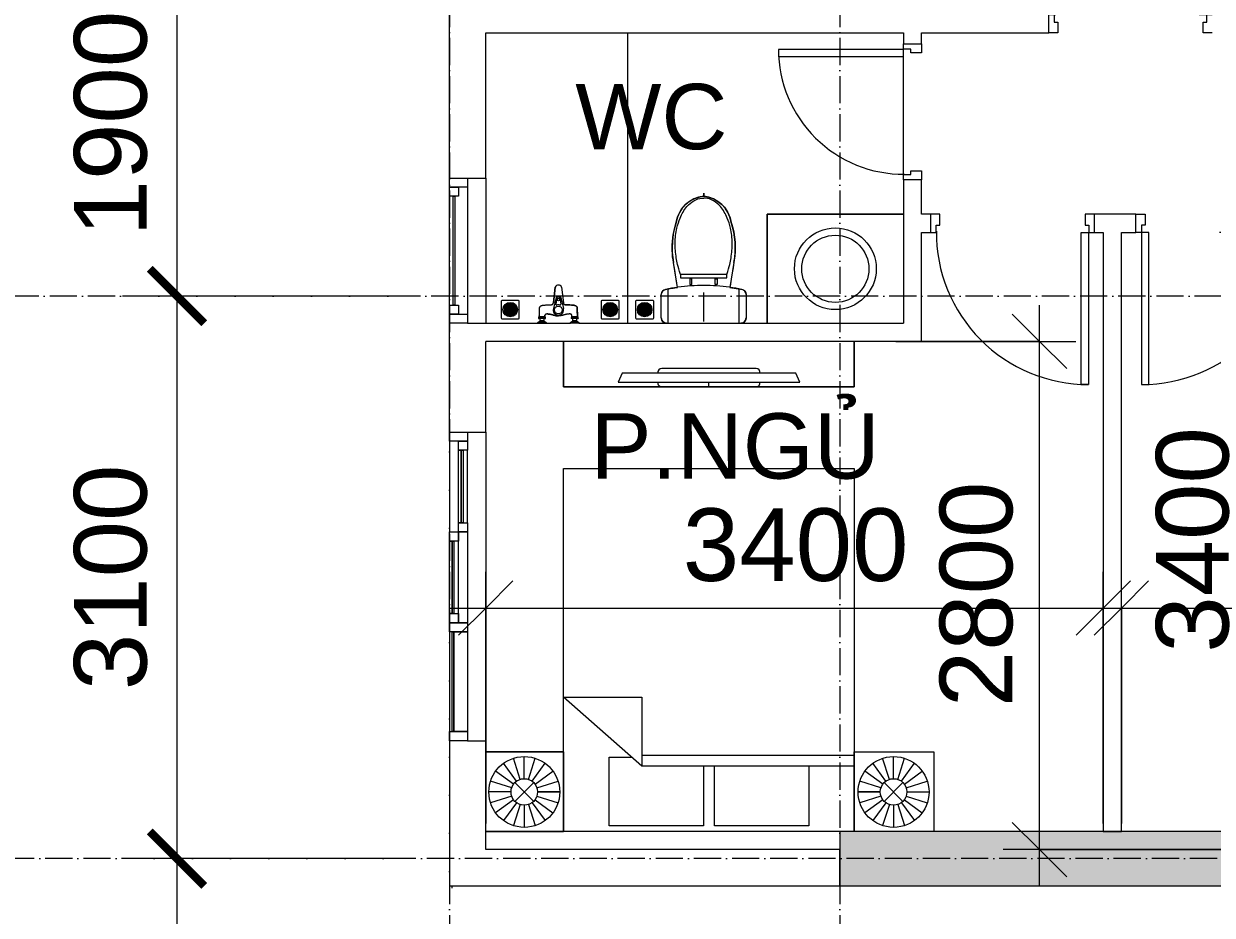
# Model space of a CAD drawing. Header units: millimetres. Extents: x -20215 to 101892, y -17414 to 45470.
# Drawn here: x -10843 to -4299, y 21538 to 26450 of the extents above; entities that cross this region are included whole.
import ezdxf

# ---------------------------------------------------------------- set-up
doc = ezdxf.new("R2010")
doc.units = ezdxf.units.MM
doc.linetypes.add('Grid Line', pattern=[4.2, 3, -0.6, 0, -0.6])
for name, color, linetype, lineweight in [('CHU', 181, 'Continuous', 5), ('CUA', 31, 'Continuous', 9), ('DIM', 1, 'Continuous', 5), ('DIM-200', 1, 'Continuous', 5), ('NET-CAT', 3, 'Continuous', 15), ('NET-THAY', 2, 'Continuous', 9), ('THIET BI', 44, 'Continuous', 5), ('THIET-BI', 44, 'Continuous', 5), ('TRUC', 225, 'Continuous', 5), ('X-COT HAM$0$LC.HA', 8, 'Continuous', 9)]:
    doc.layers.add(name, color=color, linetype=linetype, lineweight=lineweight)
doc.styles.add('Arial_1', font='arial_0.ttf', dxfattribs={"height": 400})
doc.styles.add('Arial_6', font='arial_0.ttf', dxfattribs={"height": 360})
doc.styles.add('TA1', font='arial_0.ttf')
doc.dimstyles.new('D_200_KTx2', dxfattribs={"dimtxt": 400, "dimasz": 300, "dimexe": 300, "dimexo": 300, "dimgap": 160, "dimtad": 1, "dimdec": 0, "dimzin": 9, "dimtxsty": 'TA1', "dimblk": 'ARCHTICK', "dimcen": 1, "dimdle": 300, "dimclrd": 256, "dimclre": 256, "dimclrt": 7, "dimadec": 0, "dimazin": 0, "dimtfac": 1, "dimtdec": 0, "dimtix": 1, "dimtmove": 1, "dimatfit": 3, "dimldrblk": 'ARCHTICK', "dimfxl": 0, "dimtolj": 1, "dimtzin": 0, "dimlwd": -1, "dimlwe": -1, "dimarcsym": 0})
doc.dimstyles.new('Diagonal_-_2mm_Arial', dxfattribs={"dimscale": 304.8, "dimtxt": 408.10376, "dimasz": 0.984252, "dimexe": 0.656168, "dimexo": 4.593176, "dimgap": 0.098425, "dimtad": 1, "dimdec": 0, "dimzin": 0, "dimdsep": 46, "dimtxsty": 'Arial_1', "dimblk1": 'OBLIQUE', "dimblk2": 'OBLIQUE', "dimsah": 1, "dimcen": 0.09, "dimdle": 0.656168, "dimazin": 0, "dimtfac": 1, "dimtdec": 4, "dimtix": 1, "dimtmove": 0, "dimatfit": 3, "dimfxl": 0, "dimtvp": 1, "dimtolj": 1, "dimtzin": 0, "dimlwd": 9, "dimlwe": 9, "dimarcsym": 0})

# ---------------------------------------------------------------- blocks, each defined once
blk = doc.blocks.new('ALC1807-ASCENT PLAZA-KET CAU_rvt-1-MẶT BẰNG TẦNG 4')
at = {"layer": 'X-COT HAM$0$LC.HA'}
h = blk.add_hatch(color=256, dxfattribs=at)
h.dxf.hatch_style = 1
h.paths.add_polyline_path([(-3849.5, 21699.9), (-3849.5, 21999.9), (-6349.5, 21999.9), (-6349.5, 21699.9)])
at = {"ltscale": 1000}
blk.add_lwpolyline([(-3849.5, 21699.9), (-3849.5, 21999.9), (-6349.5, 21999.9), (-6349.5, 21699.9)], close=True, dxfattribs=at)
blk = doc.blocks.new('CUA PHONG NGU - Type 1-1365695-MẶT BẰNG TẦNG 4')
at = {"layer": 'CUA', "lineweight": 5}
for p, q in [((-348.5, 47.7), (-298.5, 47.7)), ((-298.5, 47.7), (-298.5, -11.3)), ((501.5, 47.7), (551.5, 47.7)), ((501.5, -11.3), (501.5, 47.7)), ((-318.5, -52.3), (-348.5, -52.3)), ((-318.5, -11.3), (-318.5, -52.3)), ((-298.5, -11.3), (-318.5, -11.3)), ((521.5, -11.3), (501.5, -11.3)), ((521.5, -52.3), (521.5, -11.3)), ((551.5, -52.3), (521.5, -52.3))]:
    blk.add_line(p, q, dxfattribs=at)
at = {"layer": 'CUA'}
for p, q in [((-277.5, -52.3), (-317.5, -52.3)), ((-317.5, -52.3), (-317.5, -890.3)), ((-277.5, -890.3), (-277.5, -52.3)), ((-317.5, -890.3), (-277.5, -890.3))]:
    blk.add_line(p, q, dxfattribs=at)
at = {"layer": 'CUA', "lineweight": 5}
blk.add_arc((-317.5, -52.3), 838, 270, 0.5, dxfattribs=at)
blk = doc.blocks.new('CUA PHONG NGU - Type 1-1365721-MẶT BẰNG TẦNG 4')
at = {"layer": 'CUA'}
for p, q in [((-317.5, 890.3), (-277.5, 890.3)), ((-317.5, 52.3), (-317.5, 890.3)), ((-277.5, 890.3), (-277.5, 52.3)), ((-277.5, 52.3), (-317.5, 52.3))]:
    blk.add_line(p, q, dxfattribs=at)
at = {"layer": 'CUA', "lineweight": 5}
for p, q in [((-318.5, 52.3), (-348.5, 52.3)), ((-318.5, 11.3), (-318.5, 52.3)), ((-298.5, 11.3), (-318.5, 11.3)), ((-298.5, -47.7), (-298.5, 11.3)), ((521.5, 11.3), (501.5, 11.3)), ((501.5, 11.3), (501.5, -47.7)), ((551.5, 52.3), (521.5, 52.3)), ((521.5, 52.3), (521.5, 11.3)), ((-348.5, -47.7), (-298.5, -47.7)), ((501.5, -47.7), (551.5, -47.7))]:
    blk.add_line(p, q, dxfattribs=at)
blk.add_arc((-317.5, 52.3), 838, 359.5, 90, dxfattribs=at)
blk = doc.blocks.new('CUA WC - Type 1-1365100-MẶT BẰNG TẦNG 4')
at = {"layer": 'CUA', "lineweight": 5}
for p, q in [((-273.5, 47.7), (-223.5, 47.7)), ((-223.5, 47.7), (-223.5, -11.3)), ((426.5, 47.7), (476.5, 47.7)), ((426.5, -11.3), (426.5, 47.7)), ((-243.5, -52.3), (-273.5, -52.3)), ((-243.5, -11.3), (-243.5, -52.3)), ((-223.5, -11.3), (-243.5, -11.3)), ((446.5, -11.3), (426.5, -11.3)), ((446.5, -52.3), (446.5, -11.3)), ((476.5, -52.3), (446.5, -52.3))]:
    blk.add_line(p, q, dxfattribs=at)
at = {"layer": 'CUA'}
for p, q in [((-202.5, -52.3), (-242.5, -52.3)), ((-242.5, -52.3), (-242.5, -740.3)), ((-202.5, -740.3), (-202.5, -52.3)), ((-242.5, -740.3), (-202.5, -740.3))]:
    blk.add_line(p, q, dxfattribs=at)
at = {"layer": 'CUA', "lineweight": 5}
blk.add_arc((-242.5, -52.3), 688, 270, 0.5, dxfattribs=at)
blk = doc.blocks.new('X-PHONG NGU 2 - X-PHONG NGU 2_Recovery_ 2-1759955-MẶT BẰNG TẦNG 4')
at = {"layer": 'CUA'}
for p, q in [((-850, 100), (-800, 100)), ((-850, 0), (-850, 100)), ((-800, 100), (-800, 0)), ((-250, 100), (-800, 100)), ((-800, 85), (-250, 85)), ((-800, 75), (-800, 85)), ((-250, 75), (-800, 75)), ((-800, 75), (-250, 75)), ((-800, 0), (-800, 75)), ((-250, 100), (-200, 100)), ((-250, 0), (-250, 100)), ((-250, 85), (-250, 75)), ((-250, 75), (-250, 0)), ((-200, 100), (-150, 100)), ((-200, 50), (-200, 100)), ((-200, 100), (-200, 0)), ((-150, 100), (250, 100)), ((-150, 85), (-150, 100)), ((-150, 100), (-150, 50)), ((-150, 85), (250, 85)), ((-150, 75), (-150, 85)), ((250, 85), (-150, 85)), ((250, 75), (-150, 75)), ((250, 100), (250, 85)), ((250, 100), (300, 100)), ((250, 50), (250, 100)), ((250, 85), (250, 75)), ((300, 100), (300, 50)), ((800, 100), (300, 100)), ((800, 100), (850, 100)), ((800, 0), (800, 100)), ((850, 100), (850, 0)), ((-800, 0), (-850, 0)), ((-250, 0), (-800, 0)), ((-200, 0), (-250, 0)), ((-200, 50), (300, 50)), ((-200, 0), (-200, 50)), ((-150, 50), (-200, 50)), ((300, 0), (-200, 0)), ((300, 50), (250, 50)), ((300, 50), (300, 0)), ((300, 50), (350, 50)), ((300, 0), (300, 50)), ((350, 0), (300, 0)), ((350, 50), (750, 50)), ((350, 35), (350, 50)), ((350, 50), (350, 0)), ((350, 35), (750, 35)), ((350, 25), (350, 35)), ((750, 35), (350, 35)), ((750, 25), (350, 25)), ((350, 0), (750, 0)), ((750, 50), (750, 35)), ((750, 50), (800, 50)), ((750, 0), (750, 50)), ((750, 35), (750, 25)), ((800, 0), (750, 0)), ((800, 50), (800, 0)), ((850, 0), (800, 0))]:
    blk.add_line(p, q, dxfattribs=at)
blk = doc.blocks.new('X-PHONG WC - X-PHONG WC 2-1722874-MẶT BẰNG TẦNG 4')
at = {"layer": 'CUA'}
for p, q in [((-400, 0), (-350, 0)), ((-400, -100), (-400, 0)), ((-400, 0), (400, 0)), ((-400, -100), (-400, 0)), ((-350, 0), (-350, -100)), ((350, 0), (400, 0)), ((350, -100), (350, 0)), ((400, 0), (400, -100)), ((400, 0), (400, -100)), ((-350, -50), (-300, -50)), ((-350, -100), (-350, -50)), ((-300, -50), (-300, -100)), ((300, -50), (350, -50)), ((300, -100), (300, -50)), ((350, -50), (350, -100)), ((-350, -100), (-400, -100)), ((400, -100), (-400, -100)), ((-300, -100), (-350, -100)), ((-300, -70), (300, -70)), ((-300, -80), (-300, -70)), ((300, -80), (-300, -80)), ((300, -70), (300, -80)), ((350, -100), (300, -100)), ((400, -100), (350, -100))]:
    blk.add_line(p, q, dxfattribs=at)
blk = doc.blocks.new('X-GIUONG - X-GIUONG 1-1365948-MẶT BẰNG TẦNG 4')
at = {"layer": 'THIET BI'}
for p, q in [((-800, 2000), (800, 2000)), ((-800, 0), (-800, 2000)), ((-800, 0), (-800, 2000)), ((-800, 2000), (800, 2000)), ((800, 2000), (800, 0)), ((800, 2000), (800, 0)), ((-800, 740), (-370, 740)), ((-370, 360), (-800, 740)), ((-370, 740), (-370, 360)), ((-1229, 439), (-800, 439)), ((-800, 439), (-1229, 439)), ((-1039.2, 287), (-1076.9, 402.9)), ((-1016.6, 290.5), (-1016.6, 412.5)), ((-993.9, 287), (-956.3, 402.9)), ((-800, 439), (-800, 0)), ((-800, 0), (-800, 439)), ((-550, 410), (-420, 410)), ((-550, 30), (-550, 410)), ((-370, 420), (800, 420)), ((800, 439), (1239, 439)), ((800, 0), (800, 439)), ((800, 439), (1239, 439)), ((800, 0), (800, 439)), ((993.9, 287), (956.3, 402.9)), ((1016.6, 290.5), (1016.6, 412.5)), ((1039.2, 287), (1076.9, 402.9)), ((1239, 439), (1239, 0)), ((1239, 439), (1239, 0)), ((-1075.8, 260.4), (-1174.4, 332.1)), ((-1059.6, 276.6), (-1131.2, 375.2)), ((-973.5, 276.6), (-901.9, 375.2)), ((-957.4, 260.4), (-858.7, 332.1)), ((800, 360), (-370, 360)), ((-30, 360), (-30, 30)), ((30, 30), (30, 360)), ((550, 360), (550, 30)), ((957.4, 260.4), (858.7, 332.1)), ((973.5, 276.6), (901.9, 375.2)), ((1059.6, 276.6), (1131.2, 375.2)), ((1075.8, 260.4), (1174.4, 332.1)), ((-1086.1, 240), (-1202.1, 277.7)), ((-1068.3, 269.1), (-964.8, 165.6)), ((-1068.3, 165.6), (-964.8, 269.1)), ((-947, 240), (-831, 277.7)), ((947, 240), (831, 277.7)), ((1068.3, 269.1), (964.8, 165.6)), ((1068.3, 165.6), (964.8, 269.1)), ((1086.1, 240), (1202.1, 277.7)), ((-1089.7, 217.4), (-1211.7, 217.4)), ((-943.4, 217.4), (-821.4, 217.4)), ((-821.4, 217.4), (-943.4, 217.4)), ((943.4, 217.4), (821.4, 217.4)), ((821.4, 217.4), (943.4, 217.4)), ((1089.7, 217.4), (1211.7, 217.4)), ((-1086.1, 194.8), (-1202.1, 157.1)), ((-1075.8, 174.4), (-1174.4, 102.7)), ((-1059.6, 158.2), (-1131.2, 59.5)), ((-1039.2, 147.8), (-1076.9, 31.8)), ((-1016.6, 144.2), (-1016.6, 22.2)), ((-993.9, 147.8), (-956.3, 31.8)), ((-973.5, 158.2), (-901.9, 59.5)), ((-957.4, 174.4), (-858.7, 102.7)), ((-947, 194.8), (-831, 157.1)), ((947, 194.8), (831, 157.1)), ((957.4, 174.4), (858.7, 102.7)), ((973.5, 158.2), (901.9, 59.5)), ((993.9, 147.8), (956.3, 31.8)), ((1016.6, 144.2), (1016.6, 22.2)), ((1039.2, 147.8), (1076.9, 31.8)), ((1059.6, 158.2), (1131.2, 59.5)), ((1075.8, 174.4), (1174.4, 102.7)), ((1086.1, 194.8), (1202.1, 157.1)), ((-800, 0), (-1229, 0)), ((-1229, 0), (-800, 0)), ((721, 0), (-800, 0)), ((721, 0), (-800, 0)), ((-30, 30), (-550, 30)), ((550, 30), (30, 30))]:
    blk.add_line(p, q, dxfattribs=at)
for centre, radius in [((-1016.6, 217.4), 195.1), ((1016.6, 217.4), 195.1), ((-1016.6, 217.4), 73.2), ((1016.6, 217.4), 73.2)]:
    blk.add_circle(centre, radius, dxfattribs=at)
blk = doc.blocks.new('X-TV - X-TV 3-1732817-MẶT BẰNG TẦNG 4')
at = {"layer": 'THIET BI'}
for p, q in [((0, -250), (0, 0)), ((0, 0), (0, -250)), ((1600, 0), (1600, -250)), ((1600, -250), (1600, 0)), ((322.5, -175), (300, -225)), ((1277.5, -175), (322.5, -175)), ((1060, -150), (540, -150)), ((1300, -225), (1277.5, -175)), ((1600, -250), (0, -250)), ((0, -250), (1600, -250)), ((300, -225), (1300, -225)), ((540, -250), (1060, -250)), ((800, -250), (800, -225))]:
    blk.add_line(p, q, dxfattribs=at)
for centre, start_param, end_param in [((540, -175), 0, 1.570796), ((1060, -175), 4.712389, 6.283185), ((540, -225), 1.570796, 3.141593), ((1060, -225), 3.141593, 4.712389)]:
    blk.add_ellipse(centre, major_axis=(0, 25), ratio=0.9, start_param=start_param, end_param=end_param, dxfattribs=at)
blk = doc.blocks.new('X-XI1 - X-XI-1384147-MẶT BẰNG TẦNG 4')
at = {"layer": 'THIET-BI'}
for p, q in [((-100.2, 653.8), (-87.5, 664.8)), ((-87.5, 664.8), (-69.9, 676.9)), ((-69.9, 676.9), (-49.6, 687.2)), ((-49.6, 687.2), (-19.9, 696.9)), ((-19.9, 696.9), (0, 700.2)), ((0, 717.2), (0, 712.5)), ((0, 716.9), (0, 717.2)), ((0, 710.2), (0, 716.9)), ((0, 702.7), (0, 715.9)), ((0, 712.5), (0, 700.2)), ((0, 700.3), (0, 710.2)), ((0, 700.2), (0, 702.7)), ((0, 700.2), (34.6, 692.9)), ((34.6, 692.9), (60.8, 681.9)), ((60.8, 681.9), (86, 665.9)), ((86, 665.9), (100.2, 653.8)), ((-143.5, 587), (-131.8, 612.8)), ((-131.8, 612.8), (-121.7, 628.9)), ((-121.7, 628.9), (-100.2, 653.8)), ((100.2, 653.8), (114.1, 638.9)), ((114.1, 638.9), (131.6, 613.2)), ((131.6, 613.2), (145.5, 581)), ((-161.1, 520.9), (-151.4, 555.9)), ((-151.4, 555.9), (-143.5, 587)), ((145.5, 581), (151.4, 555.9)), ((151.4, 555.9), (155.1, 543.7)), ((155.1, 543.7), (161.7, 518.5)), ((-172.5, 446.5), (-169.6, 474.8)), ((-169.6, 474.8), (-166.5, 495.3)), ((-166.5, 495.3), (-161.1, 520.9)), ((161.7, 518.5), (165.2, 502.3)), ((165.2, 502.3), (172.5, 446.5)), ((-173.5, 402.2), (-173.1, 436.1)), ((-172.5, 383), (-173.5, 402.2)), ((-173.1, 436.1), (-172.5, 446.5)), ((173.2, 395.8), (171.6, 371)), ((172.5, 446.5), (173.5, 426.5)), ((173.5, 426.5), (173.2, 395.8)), ((-171, 365.1), (-172.5, 383)), ((-168.9, 349), (-171, 365.1)), ((-164.6, 322), (-168.9, 349)), ((-143.8, 197.5), (-166.7, 335.2)), ((-143.8, 197.5), (-166.7, 335.2)), ((166.7, 335.2), (143.8, 197.5)), ((166.7, 335.2), (143.8, 197.5)), ((166.7, 335.2), (161.7, 304.9)), ((171.6, 371), (166.7, 335.2)), ((-161.5, 303.8), (-164.6, 322)), ((-157.7, 280.9), (-161.5, 303.8)), ((-155.3, 266.3), (-157.7, 280.9)), ((-147.8, 221.1), (-155.3, 266.3)), ((-8.6, 267.8), (-127.7, 267.8)), ((-127.7, 267.8), (-127.7, 249.9)), ((127.7, 267.8), (-8.6, 267.8)), ((127.7, 249.9), (127.7, 267.8)), ((157.2, 277.8), (151.8, 245.3)), ((161.7, 304.9), (157.2, 277.8)), ((-168, 193.8), (-149.9, 196.6)), ((-149.9, 196.6), (-143.8, 197.5)), ((-143.8, 197.5), (-147.8, 221.1)), ((-127.7, 249.9), (127.7, 249.9)), ((-76.6, 245), (-76.6, 213.5)), ((-66.1, 245), (-76.6, 245)), ((-76.6, 213.5), (-66.1, 213.5)), ((-66.1, 213.5), (-66.1, 245)), ((64, 245), (74.4, 245)), ((64, 213.5), (64, 245)), ((74.4, 213.5), (64, 213.5)), ((74.4, 245), (74.4, 213.5)), ((146.9, 216.1), (143.8, 197.5)), ((143.8, 197.5), (212.9, 185.5)), ((151.8, 245.3), (146.9, 216.1)), ((-233.2, 157.9), (-232.9, 162.1)), ((-233.2, 29), (-233.2, 157.9)), ((-233.2, 29), (-233.2, 157.9)), ((-233.2, 45), (-233.2, 157.9)), ((-232.9, 162.1), (-231, 169.1)), ((-231, 169.1), (-228, 174.5)), ((-228, 174.5), (-224.2, 178.9)), ((-224.2, 178.9), (-216.9, 183.9)), ((-216.9, 183.9), (-209.4, 186.4)), ((-209.4, 186.4), (-202.4, 187.7)), ((-202.4, 187.7), (-192, 189.7)), ((-194.6, 0), (-194.6, 185.7)), ((-192, 189.7), (-184.2, 191.1)), ((-184.2, 191.1), (-168, 193.8)), ((0, 9.4), (0, 169.7)), ((194.6, 0), (194.6, 186.1)), ((212.9, 185.5), (220.8, 181.7)), ((220.8, 181.7), (226.5, 176.5)), ((226.5, 176.5), (231.9, 166.7)), ((231.9, 166.7), (233.2, 157.9)), ((233.2, 157.9), (233.2, 29)), ((233.2, 157.9), (233.2, 29)), ((233.2, 157.9), (233.2, 29)), ((-233.2, 33.2), (-233.2, 45)), ((-230.6, 16.8), (-233.2, 33.2)), ((-227.9, 12.2), (-230.6, 16.8)), ((-222, 6.1), (-227.9, 12.2)), ((-212.4, 1.2), (-222, 6.1)), ((-204.3, 0), (-212.4, 1.2)), ((215, 2.1), (204.3, 0)), ((219.3, 4.2), (215, 2.1)), ((224.8, 8.5), (219.3, 4.2)), ((227.7, 12), (224.8, 8.5)), ((231.6, 19.3), (227.7, 12)), ((233.2, 29), (231.6, 19.3))]:
    blk.add_line(p, q, dxfattribs=at)
for centre, radius, start, end in [((18.2, 529.6), 171.6, 96.09021, 171.17334), ((18.2, 529.6), 171.6, 96.09021, 171.17334), ((-18.2, 529.6), 171.6, 8.82666, 83.90979), ((-18.2, 529.6), 171.6, 8.82666, 83.90979), ((287.1, 414.4), 460.7, 162.11444, 189.90594), ((287.1, 414.4), 460.7, 162.11444, 189.90594), ((-287.1, 414.4), 460.7, 350.09406, 17.88556), ((-287.1, 414.4), 460.7, 350.09406, 17.88556), ((18.1, -960), 1168.8, 97.96525, 101.22378), ((18.1, -960), 1168.8, 97.96525, 101.22378), ((18.1, -960), 1168.8, 90.83667, 97.85533), ((-16, -957.7), 1166.4, 82.23174, 89.16252), ((-18.1, -960), 1168.8, 78.77622, 82.03475), ((-18.1, -960), 1168.8, 78.77622, 82.03475), ((-204.3, 157.9), 29, 100.14013, 180), ((-204.3, 157.9), 29, 100.14013, 180), ((204.3, 157.9), 29, 0, 79.85987), ((204.3, 157.9), 29, 0, 79.85987), ((-204.3, 29), 29, 180, 270), ((-204.3, 29), 29, 180, 270), ((204.3, 29), 29, 270, 0), ((204.3, 29), 29, 270, 360)]:
    blk.add_arc(centre, radius, start, end, dxfattribs=at)
for points in [[(-127.7, 267.8), (-143.4, 315.6), (-152.2, 364.8), (-160.3, 442.2), (-151, 516.8), (-129.6, 585.3), (-93.5, 652), (-37.5, 689.3), (-2.9, 689.4), (0, 689.4)], [(127.7, 267.8), (143.4, 315.6), (152.2, 364.8), (160.3, 442.2), (151, 516.8), (129.6, 585.3), (93.5, 652), (37.5, 689.3), (2.9, 689.4), (0, 689.4)]]:
    blk.add_open_spline(points, degree=3, knots=[12.724379, 12.724379, 12.724379, 12.724379, 75.096459, 151.912755, 228.70098, 282.501534, 351.034079, 439.49288, 447.51098, 447.51098, 447.51098, 447.51098], dxfattribs=at)
blk = doc.blocks.new('X-LA - X-LA 5-1486796-MẶT BẰNG TẦNG 4')
at = {"layer": 'THIET-BI'}
for p, q in [((-375, 600), (375, 600)), ((-375, 0), (-375, 600)), ((375, 600), (-375, 600)), ((-375, 600), (-375, 0))]:
    blk.add_line(p, q, dxfattribs=at)
for radius in [225, 185]:
    blk.add_circle((0, 300), radius, dxfattribs=at)
blk = doc.blocks.new('X-SEN - X-SEN-1365543-MẶT BẰNG TẦNG 4')
at = {"layer": 'THIET-BI'}
for p, q in [((-27.3, 113.1), (-17.5, 199.2)), ((-17.5, 199.2), (-27.3, 113.1)), ((17.5, 199.2), (27.3, 113.1)), ((17.5, 199.2), (27.3, 113.1)), ((-12.9, 141.7), (-27.6, 80.8)), ((-7.7, 139.6), (-13.8, 105.5)), ((7.7, 139.6), (13.8, 105.5)), ((12.9, 141.7), (27.6, 80.8)), ((-112.5, 3.8), (-99.9, 12.6)), ((-112.5, 3.8), (-99.9, 12.6)), ((-112.5, 0), (-112.5, 3.8)), ((-112.5, 3.8), (-112.5, 0)), ((-67.5, 3.8), (-112.5, 3.8)), ((-67.5, 0), (-112.5, 0)), ((-112.5, 0), (-67.5, 0)), ((-107.2, 34.3), (-105.1, 34.3)), ((-107.2, 34.3), (-72.8, 34.3)), ((-99.9, 25.3), (-107.2, 25.3)), ((-72.8, 25.3), (-107.2, 25.3)), ((-105.1, 34.3), (-105.1, 37.2)), ((-105.1, 37.2), (-74.9, 37.2)), ((-105.1, 34.3), (-105.1, 37.2)), ((-74.9, 34.3), (-105.1, 34.3)), ((-99.9, 12.6), (-99.9, 25.3)), ((-99.9, 12.6), (-99.9, 25.3)), ((-99.9, 12.6), (-80.1, 12.6)), ((-80.1, 12.6), (-99.9, 12.6)), ((-80.1, 25.3), (-80.1, 12.6)), ((-72.8, 25.3), (-80.1, 25.3)), ((-80.1, 25.3), (-80.1, 12.6)), ((-80.1, 12.6), (-67.5, 3.8)), ((-80.1, 12.6), (-67.5, 3.8)), ((-74.9, 37.2), (-74.9, 34.3)), ((-74.9, 37.2), (-74.9, 34.3)), ((-74.9, 34.3), (-72.8, 34.3)), ((-67.5, 3.8), (-67.5, 0)), ((-67.5, 0), (-67.5, 3.8)), ((67.5, 3.8), (80.1, 12.6)), ((67.5, 3.8), (80.1, 12.6)), ((67.5, 0), (67.5, 3.8)), ((112.5, 3.8), (67.5, 3.8)), ((67.5, 0), (67.5, 3.8)), ((112.5, 0), (67.5, 0)), ((112.5, 0), (67.5, 0)), ((72.8, 34.3), (74.9, 34.3)), ((72.8, 34.3), (107.2, 34.3)), ((80.1, 25.3), (72.8, 25.3)), ((107.2, 25.3), (72.8, 25.3)), ((74.9, 34.3), (74.9, 37.2)), ((74.9, 37.2), (105.1, 37.2)), ((74.9, 34.3), (74.9, 37.2)), ((105.1, 34.3), (74.9, 34.3)), ((80.1, 12.6), (80.1, 25.3)), ((80.1, 12.6), (80.1, 25.3)), ((99.9, 12.6), (80.1, 12.6)), ((80.1, 12.6), (99.9, 12.6)), ((99.9, 12.6), (80.1, 12.6)), ((99.9, 25.3), (99.9, 12.6)), ((107.2, 25.3), (99.9, 25.3)), ((99.9, 25.3), (99.9, 12.6)), ((99.9, 12.6), (112.5, 3.8)), ((99.9, 12.6), (112.5, 3.8)), ((105.1, 37.2), (105.1, 34.3)), ((105.1, 37.2), (105.1, 34.3)), ((105.1, 34.3), (107.2, 34.3)), ((112.5, 3.8), (112.5, 0)), ((112.5, 3.8), (112.5, 0))]:
    blk.add_line(p, q, dxfattribs=at)
for centre, radius in [((0, 130.1), 7.2), ((0, 73.2), 21.5)]:
    blk.add_circle(centre, radius, dxfattribs=at)
for centre, radius, start, end in [((0, 191), 19.3, 25.0481, 154.9519), ((0, 191), 19.3, 25.0481, 154.9519), ((0, 134.7), 14.7, 28.41441, 151.58559), ((0, 136.6), 8.24, 21.12938, 158.87062), ((-0.4, 73.2), 28.3, 164.33074, 270.74825), ((-9.4, 104.7), 4.5, 169.84444, 285.92966), ((-0.4, 73.2), 28.3, 89.25175, 105.92966), ((0.4, 73.2), 28.3, 74.07034, 90.74825), ((0.4, 73.2), 28.3, 269.25175, 15.66926), ((9.4, 104.7), 4.5, 254.07034, 10.15556), ((-102.9, 29.8), 6.9, 148.02464, 211.97536), ((-102.9, 29.8), 6.9, 148.02464, 211.97536), ((-107.2, 32.5), 1.8, 90, 148.02464), ((-107.2, 32.5), 1.8, 90, 148.02464), ((-107.2, 27.1), 1.8, 211.97536, 270), ((-107.2, 27.1), 1.8, 211.97536, 270), ((-112.5, 29.8), 6.9, 319.28447, 40.71553), ((-94.4, 29.8), 6.9, 139.28447, 220.71553), ((-85.4, 29.8), 6.9, 319.28447, 40.71553), ((-67.5, 29.8), 6.9, 139.28447, 220.71553), ((-72.8, 32.5), 1.8, 31.97536, 90), ((-72.8, 32.5), 1.8, 31.97536, 90), ((-72.8, 27.1), 1.8, 270, 328.02464), ((-72.8, 27.1), 1.8, 270, 328.02464), ((-77.1, 29.8), 6.9, 328.02464, 31.97536), ((-77.1, 29.8), 6.9, 328.02464, 31.97536), ((77.1, 29.8), 6.9, 148.02464, 211.97536), ((77.1, 29.8), 6.9, 148.02464, 211.97536), ((72.8, 32.5), 1.8, 90, 148.02464), ((72.8, 32.5), 1.8, 90, 148.02464), ((72.8, 27.1), 1.8, 211.97536, 270), ((72.8, 27.1), 1.8, 211.97536, 270), ((67.5, 29.8), 6.9, 319.28447, 40.71553), ((85.6, 29.8), 6.9, 139.28447, 220.71553), ((94.6, 29.8), 6.9, 319.28447, 40.71553), ((112.5, 29.8), 6.9, 139.28447, 220.71553), ((107.2, 32.5), 1.8, 31.97536, 90), ((107.2, 32.5), 1.8, 31.97536, 90), ((107.2, 27.1), 1.8, 270, 328.02464), ((107.2, 27.1), 1.8, 270, 328.02464), ((102.9, 29.8), 6.9, 328.02464, 31.97536), ((102.9, 29.8), 6.9, 328.02464, 31.97536)]:
    blk.add_arc(centre, radius, start, end, dxfattribs=at)
for points, knots in [([(-105.1, 37.2), (-105.1, 39.1), (-104.9, 42.9), (-104.6, 50.4), (-104.3, 58), (-104.1, 65.5), (-103.9, 70.3), (-103.8, 73.6), (-103.7, 75.5), (-103.7, 76.9), (-103.6, 78.3), (-103.6, 79.5), (-103.6, 80.5), (-103.6, 81.2), (-103.5, 81.8), (-103.5, 82.3), (-103.5, 82.7), (-103.4, 83.3), (-103.3, 84.3), (-103.2, 85.5), (-103.1, 86.6), (-102.8, 87.6), (-102.6, 88.2), (-102.3, 88.9), (-101.9, 89.7), (-101.3, 90.8), (-100.4, 91.9), (-99.2, 93.4), (-97.8, 94.7), (-96.2, 95.8), (-95, 96.6), (-93.7, 97.2), (-92.4, 97.7), (-91.2, 98.1), (-90.3, 98.4), (-89.7, 98.5), (-89.3, 98.6), (-88.8, 98.7), (-88, 98.8), (-86.8, 99), (-85.6, 99.1), (-84.7, 99.1), (-84, 99.2), (-83.3, 99.3), (-82.3, 99.4), (-81.2, 99.5), (-79.7, 99.6), (-76.9, 99.8), (-72.8, 100.2), (-67.2, 100.7), (-61.6, 101.2), (-56, 101.5), (-51.7, 101.8), (-48.8, 101.9), (-47.3, 101.9), (-46.1, 101.9), (-45.1, 102), (-44.4, 102), (-43.6, 102), (-42.6, 102), (-41.4, 102), (-40.1, 102), (-39.3, 102.1), (-38.8, 102.1), (-38.5, 102.2), (-38.1, 102.2), (-37.6, 102.3), (-36.8, 102.4), (-35.6, 102.6), (-34.3, 103), (-33.2, 103.5), (-32.5, 104), (-31.7, 104.6), (-30.5, 105.7), (-29, 107.6), (-27.9, 110.1), (-27.4, 112), (-27.3, 113.1)], [-1, -1, -1, -1, -0.958333, -0.916667, -0.833333, -0.791667, -0.75, -0.729167, -0.71875, -0.708333, -0.697917, -0.6875, -0.682292, -0.677083, -0.671875, -0.669271, -0.666667, -0.661458, -0.65625, -0.645833, -0.635417, -0.630208, -0.625, -0.619792, -0.614583, -0.604167, -0.59375, -0.583333, -0.5625, -0.552083, -0.541667, -0.53125, -0.520833, -0.510417, -0.505208, -0.5, -0.497396, -0.494792, -0.489583, -0.479167, -0.46875, -0.463542, -0.458333, -0.453125, -0.447917, -0.4375, -0.427083, -0.416667, -0.375, -0.333333, -0.291667, -0.25, -0.208333, -0.197917, -0.1875, -0.177083, -0.171875, -0.166667, -0.161458, -0.15625, -0.145833, -0.135417, -0.130208, -0.127604, -0.125, -0.122396, -0.119792, -0.114583, -0.104167, -0.09375, -0.083333, -0.078125, -0.072917, -0.0625, -0.041667, -0.020833, 0, 0, 0, 0]), ([(-105.1, 37.2), (-104.5, 52.3), (-103.9, 68.7), (-103.3, 87.5), (-99.6, 93.9), (-92.4, 98.5), (-72.6, 100.1), (-54, 102.2), (-33.9, 102), (-28.7, 107.4), (-27.8, 111), (-27.3, 113.1)], [0, 0, 0, 0, 45.441328, 49.333631, 56.110562, 66.562664, 73.682324, 114.966912, 125.570438, 129.900151, 136.284558, 136.284558, 136.284558, 136.284558]), ([(27.3, 113.1), (27.4, 112), (27.9, 110.1), (29, 107.6), (30.5, 105.7), (31.7, 104.6), (32.5, 104), (33.2, 103.5), (34.3, 103), (35.6, 102.6), (36.8, 102.4), (37.6, 102.3), (38.1, 102.2), (38.5, 102.2), (38.8, 102.1), (39.3, 102.1), (40.1, 102), (41.4, 102), (42.6, 102), (43.6, 102), (44.4, 102), (45.1, 102), (46.1, 101.9), (47.3, 101.9), (48.8, 101.9), (51.7, 101.8), (56, 101.5), (61.6, 101.2), (67.2, 100.7), (72.8, 100.2), (76.9, 99.8), (79.7, 99.6), (81.2, 99.5), (82.3, 99.4), (83.3, 99.3), (84, 99.2), (84.7, 99.1), (85.6, 99.1), (86.8, 99), (88, 98.8), (88.9, 98.7), (89.6, 98.5), (90.3, 98.4), (91.2, 98.1), (92.4, 97.7), (93.7, 97.2), (95, 96.6), (96.2, 95.8), (97.4, 95), (98.5, 94), (99.5, 93), (100.4, 91.9), (101.3, 90.8), (101.9, 89.7), (102.3, 88.9), (102.6, 88.2), (102.8, 87.6), (103.1, 86.6), (103.2, 85.7), (103.3, 84.8), (103.4, 84.1), (103.4, 83.5), (103.4, 83), (103.5, 82.5), (103.5, 81.9), (103.6, 81), (103.6, 79.8), (103.6, 78.3), (103.7, 76.9), (103.7, 75.5), (103.8, 73.6), (103.9, 68.4), (104.2, 61.7), (104.5, 54.2), (104.7, 48.5), (104.9, 42.9), (105.1, 39.1), (105.1, 37.2)], [-1, -1, -1, -1, -0.979167, -0.958333, -0.9375, -0.927083, -0.921875, -0.916667, -0.90625, -0.895833, -0.885417, -0.880208, -0.877604, -0.875, -0.872396, -0.869792, -0.864583, -0.854167, -0.84375, -0.838542, -0.833333, -0.828125, -0.822917, -0.8125, -0.802083, -0.791667, -0.75, -0.708333, -0.666667, -0.625, -0.583333, -0.572917, -0.5625, -0.552083, -0.546875, -0.541667, -0.536458, -0.53125, -0.520833, -0.510417, -0.505208, -0.5, -0.494792, -0.489583, -0.479167, -0.46875, -0.458333, -0.447917, -0.4375, -0.427083, -0.416667, -0.40625, -0.395833, -0.385417, -0.380208, -0.375, -0.369792, -0.364583, -0.354167, -0.348958, -0.34375, -0.338542, -0.335938, -0.333333, -0.328125, -0.322917, -0.3125, -0.302083, -0.291667, -0.28125, -0.270833, -0.25, -0.166667, -0.125, -0.083333, -0.041667, 0, 0, 0, 0]), ([(105.1, 37.2), (104.5, 52.3), (103.9, 68.7), (103.3, 87.5), (99.6, 93.9), (92.4, 98.5), (72.6, 100.1), (54, 102.2), (33.9, 102), (28.7, 107.4), (27.8, 111), (27.3, 113.1)], [0, 0, 0, 0, 45.441328, 49.333631, 56.110562, 66.562664, 73.682324, 114.966912, 125.570438, 129.900151, 136.284558, 136.284558, 136.284558, 136.284558]), ([(-74.9, 37.2), (-74.9, 39.9), (-75, 44.9), (-67.9, 51.6), (-55.3, 50.7), (-39.4, 48.7), (-24.4, 43.4), (-11.8, 40.7), (0, 41)], [0, 0, 0, 0, 8.475038, 15.961674, 29.255673, 47.963091, 70.422589, 93.837243, 93.837243, 93.837243, 93.837243]), ([(0, 41), (-2, 40.9), (-5.6, 40.9), (-10.3, 41.2), (-14.4, 41.6), (-18, 42.2), (-21.2, 42.9), (-24.2, 43.7), (-27.1, 44.6), (-30, 45.4), (-32.9, 46.3), (-35.8, 47.2), (-38.8, 47.9), (-41.8, 48.6), (-45.1, 49.2), (-48.4, 49.8), (-51.8, 50.2), (-54.8, 50.5), (-56.9, 50.7), (-58.1, 50.8), (-59, 50.9), (-59.9, 51), (-60.8, 51), (-61.5, 51), (-62.1, 51), (-62.6, 51), (-63, 51), (-63.6, 51), (-64.4, 50.9), (-65.1, 50.8), (-65.7, 50.7), (-66.1, 50.6), (-66.5, 50.5), (-67.1, 50.4), (-68.1, 50.1), (-69.1, 49.6), (-70.1, 49), (-71.1, 48.3), (-72, 47.4), (-72.8, 46.6), (-73.3, 45.8), (-73.8, 45.1), (-74.1, 44.3), (-74.4, 43.5), (-74.6, 42.6), (-74.7, 41.9), (-74.8, 41.3), (-74.8, 40.9), (-74.9, 40.4), (-74.9, 39.8), (-74.9, 38.8), (-74.9, 37.9), (-74.9, 37.2)], [-1, -1, -1, -1, -0.958333, -0.916667, -0.875, -0.833333, -0.791667, -0.75, -0.708333, -0.666667, -0.625, -0.583333, -0.541667, -0.5, -0.458333, -0.416667, -0.375, -0.333333, -0.3125, -0.302083, -0.291667, -0.28125, -0.270833, -0.260417, -0.255208, -0.25, -0.244792, -0.239583, -0.229167, -0.21875, -0.213542, -0.208333, -0.203125, -0.197917, -0.1875, -0.166667, -0.15625, -0.145833, -0.125, -0.114583, -0.104167, -0.09375, -0.083333, -0.072917, -0.0625, -0.052083, -0.046875, -0.041667, -0.036458, -0.03125, -0.020833, 0, 0, 0, 0]), ([(74.9, 37.2), (74.9, 39.9), (75, 44.9), (67.9, 51.6), (55.3, 50.7), (39.4, 48.7), (24.4, 43.4), (11.8, 40.7), (0, 41)], [0, 0, 0, 0, 8.475038, 15.961674, 29.255673, 47.963091, 70.422589, 93.837243, 93.837243, 93.837243, 93.837243]), ([(74.9, 37.2), (74.9, 37.9), (74.9, 38.8), (74.9, 39.8), (74.9, 40.4), (74.8, 40.9), (74.8, 41.3), (74.7, 41.9), (74.6, 42.6), (74.4, 43.5), (74.2, 44.1), (73.9, 44.7), (73.7, 45.2), (73.3, 45.8), (72.8, 46.6), (72, 47.4), (71.1, 48.3), (70.1, 49), (69.1, 49.6), (68.1, 50.1), (67.1, 50.4), (66.5, 50.5), (66.1, 50.6), (65.7, 50.7), (65.1, 50.8), (64.4, 50.9), (63.6, 51), (63, 51), (62.4, 51), (61.7, 51), (60.8, 51), (59.9, 51), (59, 50.9), (58.1, 50.8), (56.9, 50.7), (54.8, 50.5), (51.8, 50.2), (48.4, 49.8), (45.1, 49.2), (41.8, 48.6), (38.8, 47.9), (35.8, 47.2), (32.9, 46.3), (30, 45.4), (27.1, 44.6), (24.2, 43.7), (21.2, 42.9), (18, 42.2), (14.4, 41.6), (10.3, 41.2), (5.6, 40.9), (2, 40.9), (0, 41)], [-1, -1, -1, -1, -0.979167, -0.96875, -0.963542, -0.958333, -0.953125, -0.947917, -0.9375, -0.927083, -0.916667, -0.911458, -0.90625, -0.895833, -0.885417, -0.875, -0.854167, -0.84375, -0.833333, -0.8125, -0.802083, -0.796875, -0.791667, -0.786458, -0.78125, -0.770833, -0.760417, -0.755208, -0.75, -0.739583, -0.729167, -0.71875, -0.708333, -0.697917, -0.6875, -0.666667, -0.625, -0.583333, -0.541667, -0.5, -0.458333, -0.416667, -0.375, -0.333333, -0.291667, -0.25, -0.208333, -0.166667, -0.125, -0.083333, -0.041667, 0, 0, 0, 0])]:
    blk.add_open_spline(points, degree=3, knots=knots, dxfattribs=at)
blk = doc.blocks.new('X-PHEU - X-PHEU-1365544-MẶT BẰNG TẦNG 4')
at = {"layer": 'THIET-BI'}
for p, q in [((25, -29), (25, -121)), ((121, -25), (29, -25)), ((42.5, -90.5), (42.5, -59.5)), ((47.5, -51.8), (47.5, -98.2)), ((52.5, -103.1), (52.5, -46.9)), ((57.5, -43.5), (57.5, -106.5)), ((62.5, -108.8), (62.5, -41.2)), ((67.5, -39.8), (67.5, -110.2)), ((72.5, -71.9), (72.5, -39.1)), ((77.5, -39.1), (77.5, -71.9)), ((82.5, -110.2), (82.5, -39.8)), ((87.5, -41.2), (87.5, -108.8)), ((92.5, -106.5), (92.5, -43.5)), ((97.5, -46.9), (97.5, -103.1)), ((102.5, -98.2), (102.5, -51.8)), ((107.5, -59.5), (107.5, -90.5)), ((125, -121), (125, -29)), ((29, -125), (121, -125)), ((72.5, -110.9), (72.5, -78.1)), ((77.5, -78.1), (77.5, -110.9))]:
    blk.add_line(p, q, dxfattribs=at)
blk.add_circle((75, -75), 40, dxfattribs=at)
for centre, radius, start, end in [((29, -29), 4, 90, 180), ((75, -75), 36, 139.80824, 154.52563), ((75, -75), 36, 119.0853, 128.68219), ((75, -75), 36, 102.0247, 110.31751), ((75, -75), 36, 90, 93.98208), ((75, -75), 36, 86.01792, 90), ((75, -75), 36, 69.68249, 77.9753), ((75, -75), 36, 51.31781, 60.9147), ((75, -75), 36, 25.47437, 40.19176), ((121, -29), 4, 0, 90), ((29, -121), 4, 180, 270), ((75, -75), 36, 205.47437, 220.19176), ((75, -75), 36, 231.31781, 240.9147), ((75, -75), 36, 249.68249, 257.9753), ((75, -75), 4, 128.68219, 231.31781), ((75, -75), 36, 266.01792, 270), ((75, -75), 36, 270, 273.98208), ((75, -75), 4, 308.68219, 51.31781), ((75, -75), 36, 282.0247, 290.31751), ((75, -75), 36, 299.0853, 308.68219), ((75, -75), 36, 319.80824, 334.52563), ((121, -121), 4, 270, 0)]:
    blk.add_arc(centre, radius, start, end, dxfattribs=at)
blk = doc.blocks.new('DIMBLOCK60-MẶT BẰNG TẦNG 4')
at = {"layer": 'DIM-200', "lineweight": 9, "transparency": 16777216}
for p, q in [((-8299.5, 22042.8), (-8299.5, 23430.7)), ((-4899.5, 22042.8), (-4899.5, 23430.7)), ((-8299.5, 23230.7), (-8149.5, 23380.7)), ((-4899.5, 23230.7), (-4749.5, 23380.7)), ((-8499.5, 23230.7), (-4699.5, 23230.7)), ((-8299.5, 23230.7), (-8449.5, 23080.7)), ((-8299.5, 23230.7), (-8299.5, 22042.8)), ((-4899.5, 23230.7), (-5049.5, 23080.7)), ((-4899.5, 23230.7), (-4899.5, 22042.8))]:
    blk.add_line(p, q, dxfattribs=at)
at = {"layer": 'DIM-200', "color": 0, "lineweight": 9, "transparency": 16777216, "insert": (-7214.8, 23780), "char_height": 400, "width": 1476.708, "attachment_point": 1, "line_spacing_factor": 0.941778, "style": 'Arial_1'}
blk.add_mtext('3400', dxfattribs=at)
blk = doc.blocks.new('_Oblique')
at = {"color": 0, "linetype": 'ByBlock', "lineweight": -2}
blk.add_line((-0.5, -0.5), (0.5, 0.5), dxfattribs=at)
blk = doc.blocks.new('DIMBLOCK63-MẶT BẰNG TẦNG 4')
at = {"layer": 'DIM-200', "lineweight": 9, "transparency": 16777216}
for p, q in [((-5250.9, 21699.9), (-5250.9, 24899.9)), ((-5250.9, 24699.9), (-5400.9, 24849.9)), ((-6040.8, 24699.9), (-5050.9, 24699.9)), ((-5250.9, 24699.9), (-6040.8, 24699.9)), ((-5250.9, 24699.9), (-5100.9, 24549.9)), ((-5250.9, 21899.9), (-5400.9, 22049.9)), ((-4949.5, 21899.9), (-5450.9, 21899.9)), ((-5250.9, 21899.9), (-5100.9, 21749.9)), ((-5250.9, 21899.9), (-4949.5, 21899.9))]:
    blk.add_line(p, q, dxfattribs=at)
at = {"layer": 'DIM-200', "color": 0, "lineweight": 9, "transparency": 16777216, "insert": (-5800.2, 22684.6), "char_height": 400, "width": 1476.708, "attachment_point": 1, "rotation": 90, "line_spacing_factor": 0.941778, "style": 'Arial_1'}
blk.add_mtext('2800', dxfattribs=at)
blk = doc.blocks.new('DIMBLOCK64-MẶT BẰNG TẦNG 4')
at = {"layer": 'DIM-200', "lineweight": 9, "transparency": 16777216}
for p, q in [((-4799.5, 22042.8), (-4799.5, 23430.7)), ((-1899.5, 22042.8), (-1899.5, 23430.7)), ((-4799.5, 23230.7), (-4649.5, 23380.7)), ((-1899.5, 23230.7), (-1749.5, 23380.7)), ((-4999.5, 23230.7), (-1699.5, 23230.7)), ((-4799.5, 23230.7), (-4949.5, 23080.7)), ((-4799.5, 23230.7), (-4799.5, 22042.8)), ((-1899.5, 23230.7), (-2049.5, 23080.7)), ((-1899.5, 23230.7), (-1899.5, 22042.8))]:
    blk.add_line(p, q, dxfattribs=at)
at = {"layer": 'DIM-200', "color": 0, "lineweight": 9, "transparency": 16777216, "insert": (-3964.8, 23780), "char_height": 400, "width": 1476.708, "attachment_point": 1, "line_spacing_factor": 0.941778, "style": 'Arial_1'}
blk.add_mtext('2900', dxfattribs=at)
blk = doc.blocks.new('DIMBLOCK65-MẶT BẰNG TẦNG 4')
at = {"layer": 'DIM-200', "lineweight": 9, "transparency": 16777216}
for p, q in [((-4060.2, 21699.9), (-4060.2, 25499.9)), ((-4060.2, 25299.9), (-4210.2, 25449.9)), ((-2872.4, 25299.9), (-4260.2, 25299.9)), ((-4060.2, 25299.9), (-3910.2, 25149.9)), ((-4060.2, 25299.9), (-2872.4, 25299.9)), ((-4060.2, 21899.9), (-4210.2, 22049.9)), ((-5249.5, 21899.9), (-3860.2, 21899.9)), ((-4060.2, 21899.9), (-5249.5, 21899.9)), ((-4060.2, 21899.9), (-3910.2, 21749.9))]:
    blk.add_line(p, q, dxfattribs=at)
at = {"layer": 'DIM-200', "color": 0, "lineweight": 9, "transparency": 16777216, "insert": (-4609.5, 22984.6), "char_height": 400, "width": 1476.708, "attachment_point": 1, "rotation": 90, "line_spacing_factor": 0.941778, "style": 'Arial_1'}
blk.add_mtext('3400', dxfattribs=at)
blk = doc.blocks.new('_ARCHTICK')
at = {"color": 0, "linetype": 'ByBlock', "const_width": 0.15}
blk.add_lwpolyline([(-0.5, -0.5), (0.5, 0.5)], dxfattribs=at)
blk = doc.blocks.new('*D400')
at = {"layer": 'Defpoints', "color": 0, "transparency": 16777216}
for p in [(-8499.5, 26849.9), (-9999.5, 24949.9), (-8499.5, 24949.9)]:
    blk.add_point(p, dxfattribs=at)
at = {"layer": 'DIM', "transparency": 16777216}
for p, q in [((-9999.5, 27149.9), (-9999.5, 24649.9)), ((-8799.5, 26849.9), (-10299.5, 26849.9)), ((-8799.5, 24949.9), (-10299.5, 24949.9))]:
    blk.add_line(p, q, dxfattribs=at)
at = {"layer": 'DIM', "transparency": 16777216, "xscale": 300, "yscale": 300, "zscale": 300}
for p, rotation in [((-9999.5, 26849.9), 90), ((-9999.5, 24949.9), 270)]:
    blk.add_blockref('_ARCHTICK', p, dxfattribs=dict(at, rotation=rotation))
at = {"layer": 'DIM', "color": 7, "transparency": 16777216, "insert": (-10363.7, 25899.9), "char_height": 400, "attachment_point": 5, "rotation": 90, "style": 'TA1'}
blk.add_mtext('\\A1;1900', dxfattribs=at)
blk = doc.blocks.new('*D401')
at = {"layer": 'Defpoints', "color": 0, "transparency": 16777216}
for p in [(-8499.5, 24949.9), (-9999.5, 21849.9), (-8499.5, 21849.9)]:
    blk.add_point(p, dxfattribs=at)
at = {"layer": 'DIM', "transparency": 16777216}
for p, q in [((-9999.5, 25249.9), (-9999.5, 21549.9)), ((-8799.5, 24949.9), (-10299.5, 24949.9)), ((-8799.5, 21849.9), (-10299.5, 21849.9))]:
    blk.add_line(p, q, dxfattribs=at)
at = {"layer": 'DIM', "transparency": 16777216, "xscale": 300, "yscale": 300, "zscale": 300}
for p, rotation in [((-9999.5, 24949.9), 90), ((-9999.5, 21849.9), 270)]:
    blk.add_blockref('_ARCHTICK', p, dxfattribs=dict(at, rotation=rotation))
at = {"layer": 'DIM', "color": 7, "transparency": 16777216, "insert": (-10363.8, 23399.9), "char_height": 400, "attachment_point": 5, "rotation": 90, "style": 'TA1'}
blk.add_mtext('\\A1;3100', dxfattribs=at)
blk = doc.blocks.new('*D402')
at = {"layer": 'Defpoints', "color": 0, "transparency": 16777216}
for p in [(-8499.5, 21849.9), (-9999.5, 19099.9), (-8499.5, 19099.9)]:
    blk.add_point(p, dxfattribs=at)
at = {"layer": 'DIM', "transparency": 16777216}
for p, q in [((-9999.5, 22149.9), (-9999.5, 18799.9)), ((-8799.5, 21849.9), (-10299.5, 21849.9)), ((-8799.5, 19099.9), (-10299.5, 19099.9))]:
    blk.add_line(p, q, dxfattribs=at)
at = {"layer": 'DIM', "transparency": 16777216, "xscale": 300, "yscale": 300, "zscale": 300}
for p, rotation in [((-9999.5, 21849.9), 90), ((-9999.5, 19099.9), 270)]:
    blk.add_blockref('_ARCHTICK', p, dxfattribs=dict(at, rotation=rotation))
at = {"layer": 'DIM', "color": 7, "transparency": 16777216, "insert": (-10363.7, 20474.9), "char_height": 400, "attachment_point": 5, "rotation": 90, "style": 'TA1'}
blk.add_mtext('\\A1;2750', dxfattribs=at)
blk = doc.blocks.new('*D415')
at = {"layer": 'Defpoints', "color": 0, "transparency": 16777216}
for p in [(-8499.5, 42599.9), (-11399.5, -0.1), (-8499.5, -0.1)]:
    blk.add_point(p, dxfattribs=at)
at = {"layer": 'DIM', "transparency": 16777216}
for p, q in [((-11399.5, 42899.9), (-11399.5, -300.1)), ((-8799.5, 42599.9), (-11699.5, 42599.9)), ((-8799.5, -0.1), (-11699.5, -0.1))]:
    blk.add_line(p, q, dxfattribs=at)
at = {"layer": 'DIM', "transparency": 16777216, "xscale": 300, "yscale": 300, "zscale": 300}
for p, rotation in [((-11399.5, 42599.9), 90), ((-11399.5, -0.1), 270)]:
    blk.add_blockref('_ARCHTICK', p, dxfattribs=dict(at, rotation=rotation))
at = {"layer": 'DIM', "color": 7, "transparency": 16777216, "insert": (-11763.7, 21299.9), "char_height": 400, "attachment_point": 5, "rotation": 90, "style": 'TA1'}
blk.add_mtext('\\A1;42600', dxfattribs=at)

msp = doc.modelspace()

# ---------------------------------------------------------------- linework, layer by layer
at = {"layer": 'NET-CAT'}
for p, q in [((-8499.5, 25599.9), (-8499.5, 27199.9)), ((-5199.5, 26399.9), (-5199.5, 26499.9)), ((-8299.5, 26399.9), (-5999.5, 26399.9)), ((-8299.5, 25599.9), (-8299.5, 26399.9)), ((-5999.5, 26399.9), (-5999.5, 26339.9)), ((-5899.5, 26339.9), (-5899.5, 26399.9)), ((-5899.5, 26399.9), (-5199.5, 26399.9)), ((-5999.5, 26339.9), (-5899.5, 26339.9)), ((-5899.5, 25589.9), (-5999.5, 25589.9)), ((-5999.5, 25589.9), (-5999.5, 24799.9)), ((-5899.5, 25399.9), (-5899.5, 25589.9)), ((-5849.5, 25399.9), (-5899.5, 25399.9)), ((-5849.5, 25299.9), (-5849.5, 25399.9)), ((-4719.5, 25399.9), (-4949.5, 25399.9)), ((-4949.5, 25399.9), (-4949.5, 25299.9)), ((-4719.5, 25299.9), (-4719.5, 25399.9)), ((-5899.5, 25299.9), (-5849.5, 25299.9)), ((-5899.5, 24699.9), (-5899.5, 25299.9)), ((-4949.5, 25299.9), (-4899.5, 25299.9)), ((-4899.5, 25299.9), (-4899.5, 21999.9)), ((-4799.5, 21999.9), (-4799.5, 25299.9)), ((-4799.5, 25299.9), (-4719.5, 25299.9)), ((-8499.5, 24199.9), (-8499.5, 24799.9)), ((-8299.5, 24799.9), (-8011.9, 24799.9)), ((-7966.9, 24799.9), (-7831.9, 24799.9)), ((-7786.9, 24799.9), (-5999.5, 24799.9)), ((-5899.5, 24699.9), (-8299.5, 24699.9)), ((-8299.5, 24199.9), (-8299.5, 24699.9)), ((-8399.5, 24199.9), (-8299.5, 24199.9)), ((-8499.5, 22499.9), (-8499.5, 21999.9)), ((-8399.5, 22499.9), (-8299.5, 22499.9)), ((-8299.5, 21899.9), (-8299.5, 22499.9)), ((-8499.5, 21999.9), (-8499.5, 21699.9)), ((-4899.5, 21999.9), (-4799.5, 21999.9)), ((-6349.5, 21899.9), (-8299.5, 21899.9)), ((-6349.5, 21699.9), (-6349.5, 21899.9)), ((-8499.5, 21699.9), (-6349.5, 21699.9))]:
    msp.add_line(p, q, dxfattribs=at)
at = {"layer": 'NET-THAY', "color": 7}
msp.add_line((-7519.5, 26399.9), (-7519.5, 24799.9), dxfattribs=at)
at = {"layer": 'NET-THAY'}
for p, q in [((-5999.5, 25619.9), (-5999.5, 26268.9)), ((-8399.5, 25599.9), (-8299.5, 25599.9)), ((-8299.5, 25599.9), (-8299.5, 24799.9)), ((-8399.5, 24799.9), (-8299.5, 24799.9)), ((-8299.5, 24199.9), (-8299.5, 22499.9)), ((-8484.4, 21686.9), (-8484.4, 21699.9))]:
    msp.add_line(p, q, dxfattribs=at)
at = {"layer": 'TRUC', "linetype": 'Grid Line', "ltscale": 50}
for p, q in [((-8499.5, 43599.9), (-8499.5, -4500.1)), ((-6349.5, 43599.9), (-6349.5, -7167.6)), ((43025.5, 24949.9), (-14382, 24949.9)), ((43000.5, 21849.9), (-12092.4, 21849.9))]:
    msp.add_line(p, q, dxfattribs=at)

# ---------------------------------------------------------------- block references
at = {"layer": 'CUA'}
for name, p, rotation in [('CUA PHONG NGU - Type 1-1365695-MẶT BẰNG TẦNG 4', (-4648, 26447.7), 180), ('CUA WC - Type 1-1365100-MẶT BẰNG TẦNG 4', (-5947.2, 26066.4), 269.9999999999994), ('X-PHONG WC - X-PHONG WC 2-1722874-MẶT BẰNG TẦNG 4', (-8399.5, 25199.9), 269.9999999999993), ('CUA PHONG NGU - Type 1-1365721-MẶT BẰNG TẦNG 4', (-5298, 25352.2), 180), ('X-PHONG NGU 2 - X-PHONG NGU 2_Recovery_ 2-1759955-MẶT BẰNG TẦNG 4', (-8399.5, 23349.9), 89.99999999999935)]:
    msp.add_blockref(name, p, dxfattribs=dict(at, rotation=rotation))
msp.add_blockref('CUA PHONG NGU - Type 1-1365695-MẶT BẰNG TẦNG 4', (-4370.9, 25352.2), dxfattribs=at)
at = {"layer": 'NET-CAT', "lineweight": 5}
msp.add_blockref('ALC1807-ASCENT PLAZA-KET CAU_rvt-1-MẶT BẰNG TẦNG 4', (0, 0), dxfattribs=at)
at = {"layer": 'THIET BI'}
for name, p in [('X-TV - X-TV 3-1732817-MẶT BẰNG TẦNG 4', (-7870.5, 24699.9)), ('X-GIUONG - X-GIUONG 1-1365948-MẶT BẰNG TẦNG 4', (-7070.5, 21999.9))]:
    msp.add_blockref(name, p, dxfattribs=at)
at = {"layer": 'THIET-BI'}
for name, p in [('X-XI1 - X-XI-1384147-MẶT BẰNG TẦNG 4', (-7099.5, 24799.9)), ('X-LA - X-LA 5-1486796-MẶT BẰNG TẦNG 4', (-6374.5, 24799.9)), ('X-SEN - X-SEN-1365543-MẶT BẰNG TẦNG 4', (-7899.4, 24799.9)), ('X-PHEU - X-PHEU-1365544-MẶT BẰNG TẦNG 4', (-8239.5, 24949.9)), ('X-PHEU - X-PHEU-1365544-MẶT BẰNG TẦNG 4', (-7689.5, 24949.9)), ('X-PHEU - X-PHEU-1365544-MẶT BẰNG TẦNG 4', (-7499.5, 24949.9))]:
    msp.add_blockref(name, p, dxfattribs=at)

# ---------------------------------------------------------------- texts
at = {"layer": 'CHU', "color": 7, "char_height": 360, "attachment_point": 1, "line_spacing_factor": 0.936439, "style": 'Arial_6'}
for s, insert, width in [('\\pt2540.0016,5079.9996,7620.0012,10159.9992,12700.0008,15239.9988,17780.0004,20319.9984,22860,25400.0016,27939.9996,30480.0012,33019.9992,35560.0008,38099.9988,40640.0004,43179.9984,45720,48260.0016,50799.9996,53340.0012,55879.9992,58420.0008,60959.9988,63500.0004,66039.9984,68580,71120.0016,73659.9996,76200.0012,78739.9992,81280.0008;WC', (-7806.6, 26118.8), 882.74), ('\\pt2540.0016,5079.9996,7620.0012,10159.9992,12700.0008,15239.9988,17780.0004,20319.9984,22860,25400.0016,27939.9996,30480.0012,33019.9992,35560.0008,38099.9988,40640.0004,43179.9984,45720,48260.0016,50799.9996,53340.0012,55879.9992,58420.0008,60959.9988,63500.0004,66039.9984,68580,71120.0016,73659.9996,76200.0012,78739.9992,81280.0008;P.NGỦ', (-7722.2, 24303.7), 1589.74)]:
    msp.add_mtext(s, dxfattribs=dict(at, insert=insert, width=width))

# ---------------------------------------------------------------- dimensions: what is measured, and where the dimension line sits
at = {"layer": 'DIM'}
for base, p1, p2, picture, middle in [((-11399.5, -0.1), (-8499.5, 42599.9), (-8499.5, -0.1), '*D415', (-11763.7, 21299.9)), ((-9999.5, 24949.9), (-8499.5, 26849.9), (-8499.5, 24949.9), '*D400', (-10363.7, 25899.9)), ((-9999.5, 21849.9), (-8499.5, 24949.9), (-8499.5, 21849.9), '*D401', (-10363.8, 23399.9)), ((-9999.5, 19099.9), (-8499.5, 21849.9), (-8499.5, 19099.9), '*D402', (-10363.7, 20474.9))]:
    dim = msp.add_linear_dim(base=base, p1=p1, p2=p2, angle=90, dimstyle='D_200_KTx2', dxfattribs=at)
    dim.commit()
    dim.dimension.update_dxf_attribs({"geometry": picture, "text_midpoint": middle})
at = {"layer": 'DIM', "lineweight": 9}
for base, p1, p2, override, picture, middle in [((-4060.2, 25299.9), (-3849.5, 21899.9), (-4272.4, 25299.9), {"dimpost": '<>', "dimfxl": 3426.198911}, 'DIMBLOCK65-MẶT BẰNG TẦNG 4', (-4294.6, 23599.9)), ((-5250.9, 24699.9), (-6349.5, 21899.9), (-7440.8, 24699.9), {"dimpost": '<>', "dimfxl": 3005.145108}, 'DIMBLOCK63-MẶT BẰNG TẦNG 4', (-5485.2, 23299.9))]:
    dim = msp.add_linear_dim(base=base, p1=p1, p2=p2, angle=90, dimstyle='Diagonal_-_2mm_Arial', override=override, dxfattribs=at)
    dim.commit()
    dim.dimension.update_dxf_attribs({"geometry": picture, "text_midpoint": middle})
for base, p1, p2, override, picture, middle in [((-4899.5, 23230.7), (-8299.5, 23442.8), (-4899.5, 23442.8), {"dimpost": '<>', "dimfxl": 3399.999988}, 'DIMBLOCK60-MẶT BẰNG TẦNG 4', (-6599.5, 23465)), ((-1899.5, 23230.7), (-4799.5, 23442.8), (-1899.5, 23442.8), {"dimpost": '<>', "dimfxl": 2900.000012}, 'DIMBLOCK64-MẶT BẰNG TẦNG 4', (-3349.5, 23464.9))]:
    dim = msp.add_linear_dim(base=base, p1=p1, p2=p2, dimstyle='Diagonal_-_2mm_Arial', override=override, dxfattribs=at)
    dim.commit()
    dim.dimension.update_dxf_attribs({"geometry": picture, "text_midpoint": middle})

doc.saveas('drawing.dxf')
